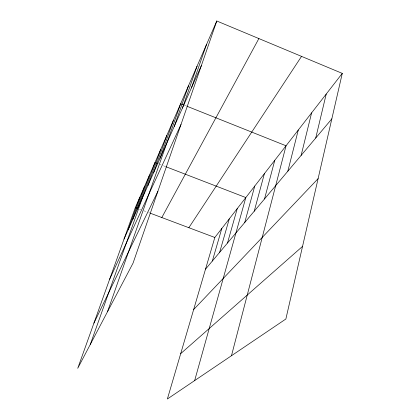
<?xml version="1.0" encoding="UTF-8"?>
<svg xmlns="http://www.w3.org/2000/svg" width="420" height="420" viewBox="0 0 420 420"><rect width="100%" height="100%" fill="white"/><g stroke="black" fill="none" stroke-linecap="round" stroke-linejoin="round"><path stroke-width="0.32" stroke-dasharray="2.1 1.58" d="M139.54 209.165L140.747 209.622M143.766 210.756L146.785 211.89M148.596 212.572L149.798 213.024M159.857 164.388L161.075 164.861M163.506 165.795L165.333 166.499M184.784 105.378L186.553 106.087"/><path stroke-width="0.63" d="M342.274 73.385L285.868 319.011L167.375 399L214.825 237.473L342.274 73.385L216.788 21L135.314 207.58L77.726 368.335L133.035 263.167L216.788 21M315.73 138.023L326.219 94.054M301.13 155.39L311.619 112.854M287.837 171.213L298.279 130.027M231.478 355.724L286.046 145.777L187.142 106.323M264.516 198.959L274.79 160.267M254.231 211.197L264.395 173.654M244.729 222.506L254.767 186.049M194.654 380.588L245.826 197.563L165.942 166.735M227.493 243.017L237.253 208.598M219.65 252.347L229.268 218.883M212.341 261.046L221.807 228.485M191.405 87.953L206.441 44.693M182.411 108.118L197.053 66.192M174.242 126.441L188.491 85.79M159.952 158.498L173.46 120.22M107.478 311.761L180.658 103.735L184.196 105.147M147.872 185.603L160.687 149.473M153.667 172.594L166.824 135.418M132.61 219.833L144.47 186.611M137.372 209.15L149.541 174.993M90.337 344.353L154.991 162.509L158.035 163.684M128.168 229.787L139.739 197.447M124.026 239.08L201.343 65.651M109.636 279.253L180.994 124.493M93.923 323.122L157.883 191.321M161.816 217.544L258.872 38.572M188.848 227.708L301.534 56.38M205.511 269.173L331.832 118.855M193.646 309.561L318.103 178.652M180.7 353.63L302.547 246.388M135.314 207.58L137.728 208.488M150.402 213.25L214.825 237.473"/></g></svg>
